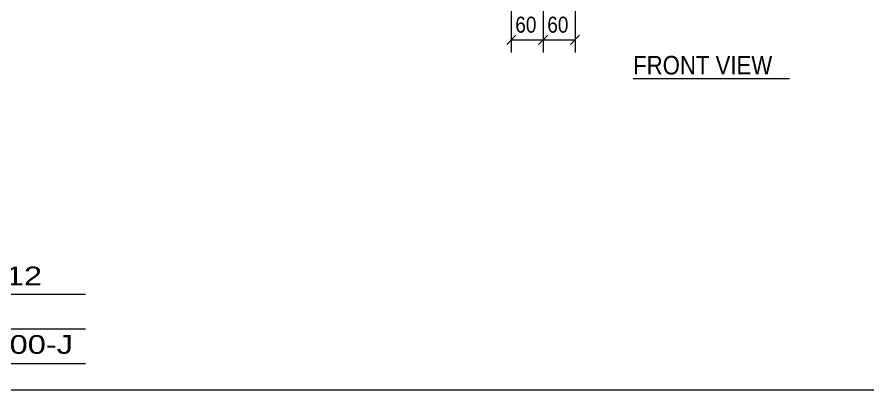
# Model space of a CAD drawing. Header units: millimetres. Extents: x 2 to 579, y 1 to 825.
# Drawn here: x 131.7 to 291.2, y 5 to 75 of the extents above; entities that cross this region are included whole.
import ezdxf

# ---------------------------------------------------------------- set-up
doc = ezdxf.new("R2010")
doc.units = ezdxf.units.MM
doc.linetypes.add('XKITLINE00', pattern=[0])
for name, color, linetype, lineweight in [('Dimensions', 7, 'Continuous', 0), ('DrawingSheet', 5, 'Continuous', 0), ('OtherObjectType', 7, 'Continuous', 0)]:
    doc.layers.add(name, color=color, linetype=linetype, lineweight=lineweight)
doc.styles.add('ARIAL', font='ARIAL.TTF')
doc.styles.add('ARIAL_NARROW', font='ARIALN.TTF')

# ---------------------------------------------------------------- blocks, each defined once
blk = doc.blocks.new('*A121')
at = {"layer": 'DrawingSheet', "color": 5, "linetype": 'XKITLINE00', "lineweight": 0}
blk.add_line((5, 5), (579, 5), dxfattribs=at)
blk = doc.blocks.new('*A125')
at = {"layer": 'OtherObjectType', "color": 6, "linetype": 'XKITLINE00', "lineweight": 0}
for p, q in [((94.5, 23), (144.5, 23)), ((94.5, 16.5), (144.5, 16.5)), ((94.5, 10), (144.5, 10))]:
    blk.add_line(p, q, dxfattribs=at)
at = {"layer": 'OtherObjectType', "color": 6, "style": 'ARIAL_NARROW'}
for s, width, p in [('MARK:', 1.275, (95.27, 24.58)), ('1-C12', 1.525501, (119.69, 24.65)), ('QTY:', 1.275, (94.5, 18.19)), ('1', 1.525501, (113.99, 18.05)), ('DESC.:', 1.275, (94.29, 11.63)), ('IPE500-J', 1.525501, (117, 11.79))]:
    blk.add_text(s, height=3.5, dxfattribs=dict(at, width=width)).set_placement(p)
blk = doc.blocks.new('*A131')
at = {"layer": 'Dimensions', "color": 7, "linetype": 'XKITLINE00', "lineweight": 0}
for p, q in [((230.32, 85.7), (230.32, 68.3)), ((224.32, 81.95), (224.32, 68.3)), ((225.17, 71.55), (223.48, 69.85)), ((224.32, 70.7), (230.32, 70.7)), ((231.17, 71.55), (229.48, 69.85))]:
    blk.add_line(p, q, dxfattribs=at)
at = {"layer": 'Dimensions', "color": 3}
for p in [(224.32, 70.7), (230.32, 70.7)]:
    blk.add_point(p, dxfattribs=at)
at = {"layer": 'Dimensions', "color": 3, "style": 'ARIAL', "width": 0.85}
blk.add_text('60', height=3, dxfattribs=at).set_placement((225.1, 72.05))
blk = doc.blocks.new('*A132')
at = {"layer": 'Dimensions', "color": 7, "linetype": 'XKITLINE00', "lineweight": 0}
for p, q in [((230.32, 85.7), (230.32, 68.3)), ((236.32, 81.95), (236.32, 68.3)), ((231.17, 71.55), (229.48, 69.85)), ((230.32, 70.7), (236.32, 70.7)), ((237.17, 71.55), (235.48, 69.85))]:
    blk.add_line(p, q, dxfattribs=at)
at = {"layer": 'Dimensions', "color": 3}
for p in [(230.32, 70.7), (236.32, 70.7)]:
    blk.add_point(p, dxfattribs=at)
at = {"layer": 'Dimensions', "color": 3, "style": 'ARIAL', "width": 0.85}
blk.add_text('60', height=3, dxfattribs=at).set_placement((231.1, 72.05))
blk = doc.blocks.new('*A142')
at = {"layer": 'OtherObjectType', "color": 7, "linetype": 'XKITLINE00', "lineweight": 0}
blk.add_line((247.2, 63.45), (276.5, 63.45), dxfattribs=at)
at = {"layer": 'OtherObjectType', "color": 7, "style": 'ARIAL', "width": 0.85}
blk.add_text('FRONT VIEW', height=3.5, dxfattribs=at).set_placement((247.2, 64.2))

msp = doc.modelspace()

# ---------------------------------------------------------------- block references
at = {"lineweight": 0}
for name in ['*A121', '*A131', '*A132', '*A142', '*A125']:
    msp.add_blockref(name, (0, 0), dxfattribs=at)

doc.saveas('drawing.dxf')
